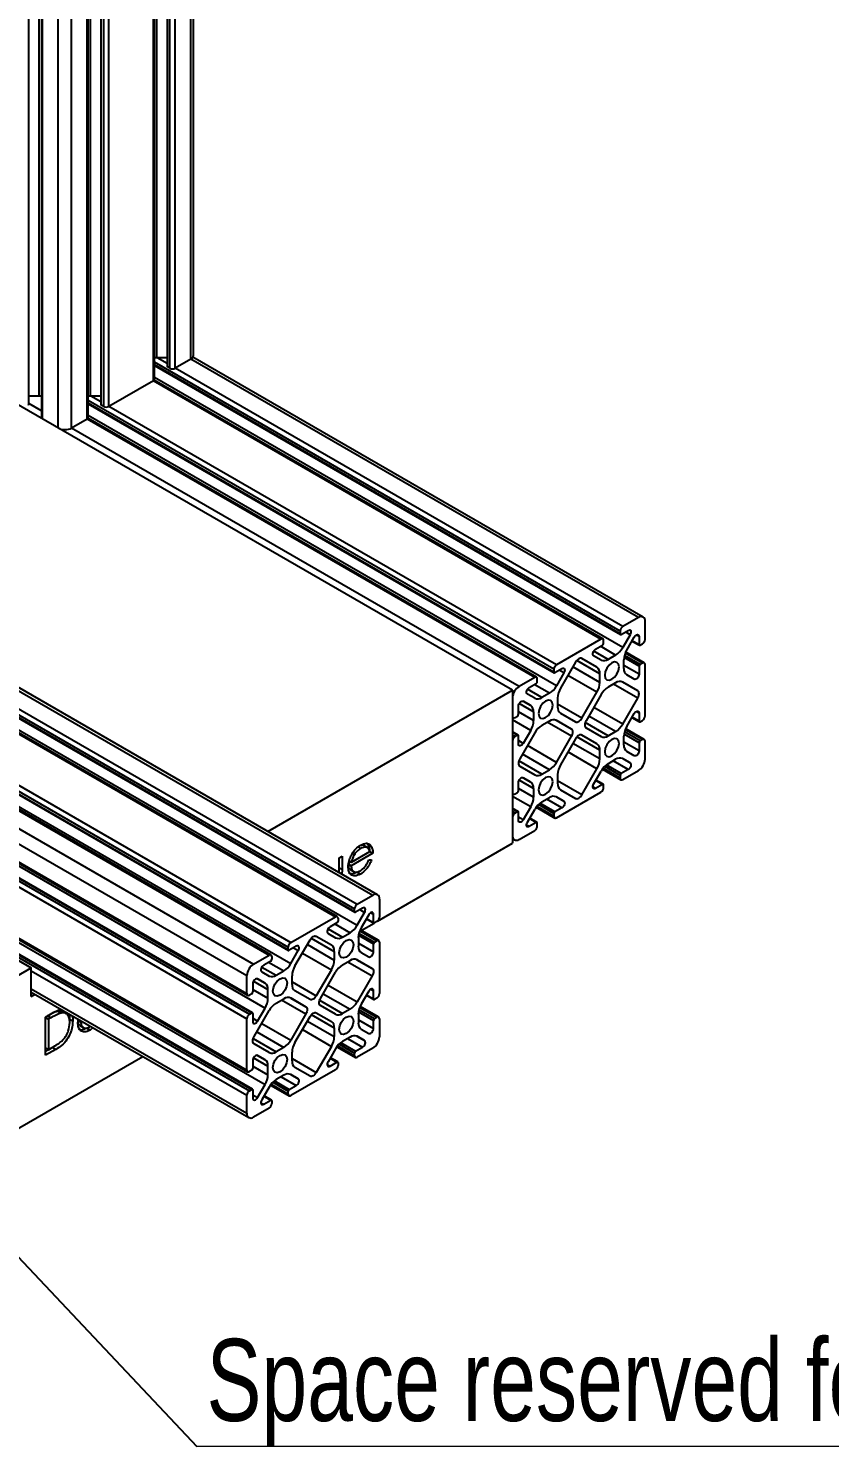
# Model space of a CAD drawing. Header units: millimetres. Extents: x 0 to 415, y 0 to 292.
# Drawn here: x 87.9 to 122.1, y 169.1 to 229.7 of the extents above; entities that cross this region are included whole.
import ezdxf

# ---------------------------------------------------------------- set-up
doc = ezdxf.new("R2010")
doc.units = ezdxf.units.MM
doc.styles.add('SLDTEXTSTYLE0', font='TXT', dxfattribs={"width": 0.75})
doc.dimstyles.new('SLDDIMSTYLE3', dxfattribs={"dimtxt": 0.18, "dimasz": 1.016, "dimexe": 0, "dimexo": 0.0625, "dimgap": 0, "dimtad": 0, "dimtih": 1, "dimtoh": 1, "dimdec": 0, "dimrnd": 1e-09, "dimzin": 0, "dimdsep": 46, "dimtxsty": 'Standard', "dimblk1": 'DOT', "dimblk2": 'DOT', "dimsah": 1, "dimcen": 0.09, "dimadec": 0, "dimazin": 0, "dimtfac": 1.016, "dimtdec": 0, "dimtofl": 0, "dimtmove": 0, "dimatfit": 3, "dimldrblk": 'DOT', "dimfxl": 1, "dimfrac": 2, "dimtolj": 1, "dimtzin": 0, "dimarcsym": 0})

# ---------------------------------------------------------------- blocks, each defined once
blk = doc.blocks.new('SW_NOTE_0_4')
at = {"color": 0, "linetype": 'Continuous', "lineweight": 0}
blk.add_line((133.162, 0), (0, 0), dxfattribs=at)
at = {"color": 0, "linetype": 'Continuous', "lineweight": 0, "insert": (0.408, 4.595), "char_height": 3.5, "attachment_point": 1, "style": 'SLDTEXTSTYLE0'}
blk.add_mtext('Space reserved for electrical components, cannot occupy', dxfattribs=at)
blk = doc.blocks.new('_Dot')
at = {"color": 0, "linetype": 'ByBlock', "lineweight": -2}
blk.add_line((-0.5, 0), (-1, 0), dxfattribs=at)
at = {"color": 0, "linetype": 'ByBlock', "const_width": 0.5}
blk.add_lwpolyline([(-0.25, 0, 1), (0.25, 0, 1)], format="xyb", close=True, dxfattribs=at)

msp = doc.modelspace()

# ---------------------------------------------------------------- linework, layer by layer
at = {"color": 7, "linetype": 'Continuous', "lineweight": 25}
for p, q in [((94.8108, 215.5403), (94.8108, 280.8636)), ((94.9284, 215.7041), (94.9284, 281.0274)), ((93.3649, 215.6018), (93.3649, 280.2208)), ((93.8052, 280.4749), (93.8052, 215.2396)), ((93.823, 215.2147), (93.823, 280.4853)), ((93.9236, 215.1567), (93.9236, 280.4799)), ((94.1463, 215.1567), (94.1463, 280.4799)), ((93.2159, 214.6196), (93.2159, 279.9429)), ((93.2621, 214.6839), (93.2621, 280.0071)), ((90.4351, 213.0519), (90.4351, 278.3752)), ((90.5379, 213.9698), (90.5379, 278.5888)), ((90.9782, 278.843), (90.9782, 213.6076)), ((90.996, 213.5828), (90.996, 278.8533)), ((91.0966, 213.5247), (91.0966, 278.848)), ((91.3193, 213.5247), (91.3193, 278.848)), ((89.1569, 212.6073), (89.1569, 277.7915)), ((89.7244, 212.604), (89.7244, 277.9272)), ((90.389, 212.9876), (90.389, 278.3109)), ((88.3434, 213.9698), (88.3434, 277.322)), ((88.4462, 277.3813), (88.4462, 213.0519)), ((88.4923, 212.9909), (88.4923, 277.4079)), ((87.9031, 213.6076), (87.9031, 277.0678)), ((108.5325, 201.422), (67.2234, 225.2693)), ((102.7756, 192.6913), (56.0782, 219.6491)), ((55.1017, 219.0527), (101.799, 192.0949)), ((55.2131, 219.2456), (101.9104, 192.2878)), ((55.8776, 219.6292), (102.5749, 192.6714)), ((54.2827, 218.7085), (100.98, 191.7507)), ((101.0588, 191.7585), (54.3614, 218.7163)), ((55.1017, 218.9366), (101.799, 191.9788)), ((55.1143, 218.9087), (101.8117, 191.9509)), ((55.2079, 218.3462), (101.9052, 191.3884)), ((53.885, 216.7483), (99.0834, 190.6558)), ((53.885, 216.4911), (98.972, 190.4629)), ((53.885, 216.375), (98.972, 190.3468)), ((53.885, 216.3544), (98.9847, 190.3189)), ((53.885, 215.8459), (99.0782, 189.7564)), ((98.2318, 190.1265), (53.885, 215.7274)), ((53.885, 215.6741), (98.1531, 190.1187)), ((93.8052, 215.6018), (93.3649, 215.6018)), ((93.8052, 215.3536), (93.3752, 215.6018)), ((94.8108, 215.5403), (94.1463, 215.1567)), ((113.9027, 204.5188), (94.8108, 215.5403)), ((114.1034, 204.5387), (94.9029, 215.6229)), ((53.885, 214.9069), (97.4885, 189.7351)), ((113.1268, 203.9423), (93.2621, 215.41)), ((113.1268, 203.8261), (93.2621, 215.2938)), ((93.2621, 215.2732), (113.1395, 203.7982)), ((93.9236, 215.1567), (93.823, 215.2147)), ((113.2382, 204.1352), (94.1463, 215.1567)), ((53.885, 214.2515), (97.2047, 189.2436)), ((93.2159, 214.6196), (91.3193, 213.5247)), ((112.3078, 203.5981), (93.2159, 214.6196)), ((112.3866, 203.6059), (93.2521, 214.652)), ((113.233, 203.2358), (93.2621, 214.7647)), ((88.3434, 213.9698), (87.9031, 213.9698)), ((88.4462, 213.3419), (87.9031, 213.6554)), ((110.2998, 202.3103), (90.4351, 213.778)), ((110.2998, 202.1942), (90.4351, 213.6618)), ((90.4351, 213.6412), (110.3125, 202.1663)), ((90.9782, 213.9698), (90.5379, 213.9698)), ((90.9782, 213.7216), (90.5482, 213.9698)), ((53.885, 213.4841), (97.2047, 188.4762)), ((53.885, 213.4309), (97.2374, 188.4041)), ((53.885, 213.312), (97.981, 187.856)), ((109.5596, 201.9739), (90.4251, 213.02)), ((110.406, 201.6038), (90.4351, 213.1328)), ((91.0966, 213.5247), (90.996, 213.5828)), ((110.4112, 202.5032), (91.3193, 213.5247)), ((97.4471, 187.6558), (53.885, 212.8037)), ((53.885, 212.7831), (97.4167, 187.6528)), ((53.885, 212.667), (97.3161, 187.5947)), ((53.885, 212.4098), (97.2047, 187.4019)), ((90.389, 212.9876), (89.7244, 212.604)), ((108.8163, 201.5825), (89.7244, 212.604)), ((109.4808, 201.9661), (90.389, 212.9876)), ((53.885, 210.2196), (97.2047, 185.2117)), ((53.885, 210.1664), (97.2374, 185.1396)), ((53.885, 210.0475), (97.981, 184.5915)), ((97.4471, 184.3913), (53.885, 209.5392)), ((53.885, 209.5186), (97.4167, 184.3883)), ((53.885, 209.4025), (97.3161, 184.3302)), ((53.885, 209.2739), (88.0095, 189.5743)), ((113.1268, 203.9423), (113.1268, 203.8261)), ((113.1699, 203.8013), (113.4681, 203.9734)), ((113.9027, 204.5188), (113.2382, 204.1352)), ((114.1865, 203.5875), (114.1865, 204.3549)), ((112.3078, 203.5981), (110.4112, 202.5032)), ((112.0779, 203.1709), (112.3761, 203.343)), ((112.4192, 203.4176), (112.4192, 203.5338)), ((113.5519, 203.7881), (113.233, 203.2358)), ((113.5519, 203.7881), (113.3495, 203.9049)), ((113.4102, 203.1334), (113.7291, 203.6858)), ((113.6303, 203.5147), (113.9441, 203.3336)), ((113.9315, 203.3615), (113.6393, 203.5302)), ((113.9315, 203.7058), (113.8129, 203.7742)), ((113.9315, 203.7058), (113.9315, 203.3615)), ((113.9746, 203.3366), (114.0751, 203.3947)), ((112.1358, 202.3977), (111.4886, 202.7713)), ((112.1358, 202.3977), (111.4924, 202.7693)), ((112.313, 202.7046), (111.9941, 202.8888)), ((112.6127, 202.7343), (111.9981, 203.0891)), ((112.9333, 202.9194), (112.2878, 203.292)), ((112.9333, 202.9194), (112.6127, 202.7343)), ((113.2861, 202.3455), (113.2861, 202.7157)), ((113.9315, 202.4448), (113.2938, 202.8129)), ((113.9746, 202.5194), (113.3126, 202.9016)), ((114.0751, 202.5775), (113.3451, 202.9989)), ((114.1539, 202.5853), (113.3632, 203.0417)), ((110.2998, 202.3103), (110.2998, 202.1942)), ((110.3429, 202.1693), (110.6411, 202.3414)), ((110.7249, 202.1561), (110.406, 201.6038)), ((110.7249, 202.1561), (110.5225, 202.2729)), ((111.2266, 202.6159), (110.5832, 201.5014)), ((112.2599, 201.7531), (111.1113, 202.4162)), ((112.2599, 202.1233), (111.2795, 202.6893)), ((112.2599, 201.7531), (112.2599, 202.1233)), ((113.9315, 202.1005), (113.2861, 202.4731)), ((113.9315, 202.4448), (113.9315, 202.1005)), ((114.0751, 202.5775), (113.9746, 202.5194)), ((114.1865, 200.323), (114.1865, 202.5132)), ((109.4808, 201.9661), (108.8163, 201.5825)), ((109.251, 201.5389), (109.5491, 201.711)), ((110.1063, 201.2874), (109.4608, 201.66)), ((109.5922, 201.7856), (109.5922, 201.9018)), ((112.1358, 201.3353), (110.8994, 202.0491)), ((112.9333, 201.7344), (112.6127, 201.5494)), ((113.8764, 201.0857), (112.8429, 201.6823)), ((113.8764, 201.3926), (113.2273, 201.7673)), ((113.8764, 201.3926), (113.233, 201.7641)), ((113.7291, 201.8869), (113.4102, 202.071)), ((98.0922, 195.3949), (108.5325, 201.422)), ((108.5325, 201.422), (108.5325, 194.8897)), ((108.5325, 201.091), (108.5325, 200.3236)), ((109.3088, 200.7657), (108.9878, 200.951)), ((108.9899, 200.9499), (109.3088, 200.7657)), ((109.486, 201.0727), (109.1671, 201.2568)), ((109.7857, 201.1023), (109.1711, 201.4571)), ((110.1063, 201.2874), (109.7857, 201.1023)), ((110.4591, 201.0837), (110.4591, 200.7135)), ((111.4924, 200.2209), (112.1358, 201.3353)), ((112.313, 201.233), (111.6696, 200.1186)), ((113.233, 199.9713), (113.8764, 201.0857)), ((108.6439, 200.2593), (108.7445, 200.3173)), ((108.7876, 200.392), (108.7876, 200.7363)), ((109.433, 200.1211), (108.7876, 200.4937)), ((109.433, 200.4913), (108.8184, 200.8461)), ((109.433, 200.4913), (109.433, 200.1211)), ((111.4924, 200.2209), (110.4591, 200.8174)), ((110.5832, 200.439), (111.2266, 200.0675)), ((112.9333, 199.6549), (111.7847, 200.3179)), ((113.233, 199.9713), (111.9966, 200.685)), ((113.4102, 199.8689), (113.7291, 200.4213)), ((113.9315, 200.4413), (113.8129, 200.5097)), ((113.9315, 200.4413), (113.9315, 200.097)), ((108.5325, 200.2703), (108.5652, 200.2515)), ((109.3088, 199.7033), (108.5325, 200.1515)), ((109.3088, 199.7033), (108.9899, 199.151)), ((110.1063, 200.1025), (109.7857, 199.9174)), ((111.0494, 199.4537), (110.016, 200.0503)), ((111.0494, 199.7606), (110.4004, 200.1353)), ((111.0494, 199.7606), (110.406, 200.1321)), ((112.6127, 199.4698), (111.6323, 200.0358)), ((111.6696, 199.8117), (112.313, 199.4401)), ((114.0751, 199.313), (113.3451, 199.7344)), ((114.1539, 199.3208), (113.3632, 199.7772)), ((113.6303, 200.2502), (113.9441, 200.0691)), ((113.9315, 200.097), (113.6393, 200.2657)), ((113.9746, 200.0721), (114.0751, 200.1302)), ((108.7749, 199.5032), (108.5325, 199.6431)), ((108.7445, 199.5002), (108.5325, 199.6225)), ((108.6439, 199.4421), (108.5325, 199.5064)), ((108.5325, 199.2492), (108.5325, 197.0591)), ((108.7445, 199.5002), (108.6439, 199.4421)), ((108.7876, 199.131), (108.7876, 199.4753)), ((108.9899, 199.151), (108.7876, 199.2678)), ((109.486, 199.601), (108.8426, 198.4866)), ((110.406, 198.3393), (111.0494, 199.4537)), ((111.2266, 199.3514), (110.5832, 198.237)), ((112.2599, 198.4886), (111.1113, 199.1517)), ((112.2599, 198.8588), (111.2795, 199.4248)), ((112.1358, 199.1332), (111.4886, 199.5068)), ((112.1358, 199.1332), (111.4924, 199.5048)), ((112.6127, 199.4698), (112.9333, 199.6549)), ((113.2861, 199.081), (113.2861, 199.4512)), ((113.9315, 198.836), (113.2861, 199.2086)), ((113.9315, 199.1803), (113.2938, 199.5484)), ((113.9746, 199.2549), (113.3126, 199.6371)), ((113.9315, 199.1803), (113.9315, 198.836)), ((114.0751, 199.313), (113.9746, 199.2549)), ((114.1865, 198.4813), (114.1865, 199.2487)), ((110.1063, 198.0229), (108.9577, 198.686)), ((110.406, 198.3393), (109.1696, 199.053)), ((112.1358, 198.0708), (110.8994, 198.7846)), ((112.2599, 198.4886), (112.2599, 198.8588)), ((112.6127, 198.2849), (112.9333, 198.4699)), ((113.5519, 198.3155), (113.229, 198.5019)), ((113.233, 198.4996), (113.5519, 198.3155)), ((113.7291, 198.6224), (113.4102, 198.8065)), ((109.7857, 197.8378), (108.8054, 198.4038)), ((108.8426, 198.1797), (109.486, 197.8082)), ((109.7857, 197.8378), (110.1063, 198.0229)), ((111.4924, 196.9564), (112.1358, 198.0708)), ((111.9941, 197.4162), (112.313, 197.9685)), ((112.3688, 198.0548), (113.1595, 197.5984)), ((113.1268, 197.6705), (112.3968, 198.0919)), ((113.1268, 197.7866), (112.4649, 198.1688)), ((113.1699, 197.8613), (112.5322, 198.2295)), ((113.4681, 198.0334), (112.8226, 198.406)), ((113.4681, 198.0334), (113.1699, 197.8613)), ((113.2382, 197.6062), (113.9027, 197.9898)), ((108.7876, 197.1275), (108.7876, 197.4718)), ((109.433, 197.2268), (108.8184, 197.5816)), ((109.3088, 197.5012), (108.9878, 197.6866)), ((108.9899, 197.6854), (109.3088, 197.5012)), ((110.4591, 197.8192), (110.4591, 197.449)), ((111.4924, 196.9564), (110.4591, 197.5529)), ((112.0779, 197.2309), (111.9594, 197.2993)), ((112.3761, 197.403), (112.0779, 197.2309)), ((112.3761, 197.403), (112.0839, 197.5717)), ((112.4066, 197.406), (112.0928, 197.5871)), ((112.4192, 197.262), (112.4192, 197.3781)), ((113.1268, 197.7866), (113.1268, 197.6705)), ((108.5325, 197.0058), (108.5652, 196.987)), ((109.3088, 196.4388), (108.5325, 196.887)), ((108.6439, 196.9948), (108.7445, 197.0528)), ((109.433, 196.8566), (108.7876, 197.2292)), ((109.433, 197.2268), (109.433, 196.8566)), ((109.7857, 196.6529), (110.1063, 196.838)), ((110.6411, 196.4014), (109.9956, 196.774)), ((110.7249, 196.6835), (110.402, 196.8699)), ((110.406, 196.8676), (110.7249, 196.6835)), ((110.4112, 195.9742), (112.3078, 197.0691)), ((110.5832, 197.1745), (111.2266, 196.803)), ((108.7749, 196.2387), (108.5325, 196.3786)), ((108.7445, 196.2357), (108.5325, 196.358)), ((108.6439, 196.1776), (108.5325, 196.2419)), ((108.7445, 196.2357), (108.6439, 196.1776)), ((108.7876, 195.8665), (108.7876, 196.2108)), ((109.3088, 196.4388), (108.9899, 195.8865)), ((109.1671, 195.7842), (109.486, 196.3365)), ((109.5418, 196.4229), (110.3325, 195.9664)), ((110.2998, 196.0385), (109.5698, 196.4599)), ((110.2998, 196.1546), (109.6379, 196.5368)), ((110.3429, 196.2293), (109.7052, 196.5975)), ((110.2998, 196.1546), (110.2998, 196.0385)), ((110.6411, 196.4014), (110.3429, 196.2293)), ((108.5325, 195.9847), (108.5325, 195.2173)), ((108.9899, 195.8865), (108.7876, 196.0033)), ((109.251, 195.5989), (109.1324, 195.6673)), ((109.5491, 195.771), (109.251, 195.5989)), ((109.5491, 195.771), (109.2569, 195.9397)), ((109.5796, 195.774), (109.2658, 195.9551)), ((109.5922, 195.63), (109.5922, 195.7461)), ((102.3238, 194.8978), (102.4652, 194.8161)), ((102.7698, 191.5629), (108.5325, 194.8897)), ((108.5325, 195.0816), (108.6157, 195.0336)), ((108.8163, 195.0535), (109.4808, 195.4371)), ((101.1453, 194.2681), (101.2722, 194.3414)), ((101.1453, 193.7146), (101.1453, 194.2681)), ((101.2722, 194.3414), (101.2722, 193.7604)), ((102.5777, 194.4669), (101.653, 193.9331)), ((101.6663, 194.0873), (102.4508, 194.5402)), ((101.709, 194.4487), (101.7893, 194.4024)), ((101.9471, 194.7306), (102.0556, 194.668)), ((102.3686, 194.6935), (102.1919, 194.7956)), ((102.4507, 194.5402), (102.5777, 194.4669)), ((101.144, 193.6332), (101.1453, 193.7146)), ((101.1453, 193.8337), (101.2722, 193.7604)), ((101.2722, 193.7604), (101.2577, 193.5676)), ((101.542, 193.9972), (101.653, 193.9331)), ((101.6518, 194.0957), (101.5475, 194.0355)), ((101.5641, 194.1464), (101.6663, 194.0873)), ((101.6045, 193.7733), (101.7812, 193.6713)), ((101.9045, 193.6553), (102.0459, 193.5737)), ((102.4105, 194.182), (102.5233, 194.1787)), ((101.9104, 192.2878), (102.5749, 192.6714)), ((102.8587, 192.5075), (102.8587, 191.7402)), ((101.799, 191.9788), (101.799, 192.0949)), ((102.1403, 192.126), (101.8421, 191.9539)), ((101.9052, 191.3884), (102.2241, 191.9407)), ((102.0217, 192.0575), (102.2241, 191.9407)), ((102.4013, 191.8384), (102.0824, 191.2861)), ((102.4851, 191.9268), (102.6037, 191.8584)), ((102.6037, 191.5141), (102.6037, 191.8584)), ((99.0834, 190.6558), (100.98, 191.7507)), ((100.6703, 191.2417), (101.2849, 190.8869)), ((101.0483, 191.4956), (100.7501, 191.3235)), ((100.96, 191.4446), (101.6055, 191.072)), ((101.0914, 191.6864), (101.0914, 191.5703)), ((102.0834, 191.1667), (102.6329, 191.4839)), ((102.3026, 191.6673), (102.6163, 191.4862)), ((102.3115, 191.6828), (102.6037, 191.5141)), ((102.7473, 191.5473), (102.6468, 191.4892)), ((99.2554, 189.6541), (99.8988, 190.7685)), ((99.9517, 190.8419), (100.9321, 190.2759)), ((100.1608, 190.924), (100.808, 190.5503)), ((100.1646, 190.9219), (100.808, 190.5503)), ((100.6663, 191.0414), (100.9852, 190.8573)), ((101.2849, 190.8869), (101.6055, 191.072)), ((101.9583, 190.8683), (101.9583, 190.4981)), ((101.9583, 190.6257), (102.6037, 190.2531)), ((101.966, 190.9655), (102.6037, 190.5974)), ((101.9848, 191.0542), (102.6468, 190.6721)), ((102.0173, 191.1516), (102.7473, 190.7301)), ((102.8261, 190.7379), (102.0354, 191.1944)), ((102.6468, 190.6721), (102.7473, 190.7301)), ((102.8587, 190.6658), (102.8587, 188.4757)), ((97.4885, 189.7351), (98.1531, 190.1187)), ((98.2644, 190.0544), (98.2644, 189.9383)), ((98.972, 190.3468), (98.972, 190.4629)), ((99.3133, 190.494), (99.0152, 190.3219)), ((99.0782, 189.7564), (99.3971, 190.3087)), ((99.1947, 190.4256), (99.3971, 190.3087)), ((99.5716, 190.2017), (100.808, 189.4879)), ((99.7836, 190.5688), (100.9321, 189.9057)), ((100.9321, 190.2759), (100.9321, 189.9057)), ((102.0824, 190.2237), (102.4013, 190.0395)), ((102.6037, 190.2531), (102.6037, 190.5974)), ((73.1432, 180.9922), (88.0095, 189.5743)), ((88.0095, 188.3478), (88.0095, 189.5743)), ((88.0095, 189.4457), (97.2047, 184.1374)), ((97.8393, 189.4094), (98.1582, 189.2253)), ((97.8433, 189.6097), (98.4579, 189.255)), ((98.2213, 189.8636), (97.9232, 189.6915)), ((98.133, 189.8127), (98.7785, 189.44)), ((98.4579, 189.255), (98.7785, 189.44)), ((100.808, 189.4879), (100.1646, 188.3735)), ((101.2849, 189.702), (101.6055, 189.8871)), ((101.5152, 189.8349), (102.5486, 189.2383)), ((101.8995, 189.9199), (102.5486, 189.5452)), ((101.9052, 189.9167), (102.5486, 189.5452)), ((97.2047, 188.4762), (97.2047, 189.2436)), ((97.4598, 188.8889), (97.4598, 188.5446)), ((97.4906, 188.9987), (98.1052, 188.6439)), ((97.66, 189.1037), (97.981, 188.9184)), ((97.981, 188.9184), (97.6621, 189.1025)), ((99.1313, 188.8661), (99.1313, 189.2363)), ((99.1313, 188.9701), (100.1646, 188.3735)), ((100.3418, 188.2712), (100.9852, 189.3856)), ((100.6688, 188.8376), (101.9052, 188.1239)), ((102.5486, 189.2383), (101.9052, 188.1239)), ((88.0095, 188.6783), (97.2047, 183.37)), ((88.0095, 188.5425), (97.2879, 183.1862)), ((88.0095, 188.3478), (88.1781, 188.4452)), ((97.4167, 188.47), (97.3161, 188.4119)), ((97.4598, 188.6463), (98.1052, 188.2737)), ((98.1052, 188.2737), (98.1052, 188.6439)), ((98.4579, 188.07), (98.7785, 188.2551)), ((98.6882, 188.2029), (99.7216, 187.6063)), ((99.0726, 188.2879), (99.7216, 187.9132)), ((99.0782, 188.2847), (99.7216, 187.9132)), ((99.8988, 188.2201), (99.2554, 188.5917)), ((100.3045, 188.1884), (101.2849, 187.6224)), ((100.4569, 188.4706), (101.6055, 187.8075)), ((102.4013, 188.5739), (102.0824, 188.0216)), ((102.3026, 188.4028), (102.6163, 188.2217)), ((102.3115, 188.4183), (102.6037, 188.2496)), ((102.4851, 188.6623), (102.6037, 188.5939)), ((102.6037, 188.2496), (102.6037, 188.5939)), ((102.7473, 188.2828), (102.6468, 188.2247)), ((88.6168, 187.4753), (88.9024, 187.6401)), ((89.1364, 187.7252), (89.2778, 187.6435)), ((89.5126, 187.612), (89.3358, 187.7141)), ((97.3161, 187.5947), (97.4167, 187.6528)), ((97.4598, 187.6279), (97.4598, 187.2836)), ((97.5148, 186.6392), (98.1582, 187.7536)), ((97.6621, 187.3036), (97.981, 187.856)), ((99.7216, 187.6063), (99.0782, 186.4919)), ((100.1608, 187.6595), (100.808, 187.2859)), ((100.1646, 187.6574), (100.808, 187.2859)), ((100.9852, 187.5928), (100.3418, 187.9643)), ((101.6055, 187.8075), (101.2849, 187.6224)), ((101.9583, 187.6038), (101.9583, 187.2336)), ((101.966, 187.701), (102.6037, 187.3329)), ((101.9848, 187.7897), (102.6468, 187.4076)), ((102.0173, 187.8871), (102.7473, 187.4656)), ((102.8261, 187.4734), (102.0354, 187.9299)), ((88.7018, 187.5201), (88.6168, 187.4711)), ((88.6168, 185.8422), (88.6168, 187.4753)), ((88.6168, 187.4543), (88.7438, 187.3811)), ((88.7018, 187.5201), (88.8432, 187.4385)), ((88.8432, 187.4385), (88.7438, 187.3811)), ((88.7438, 187.3811), (88.7438, 186.083)), ((89.6358, 187.3896), (89.7772, 187.308)), ((89.9948, 187.2311), (90.0163, 187.3786)), ((90.0107, 187.3403), (90.1217, 187.2762)), ((90.0209, 187.3813), (90.0163, 187.3786)), ((90.0732, 187.1164), (90.25, 187.0144)), ((90.1624, 187.2997), (90.1217, 187.2762)), ((90.3732, 186.9985), (90.5146, 186.9168)), ((90.4988, 187.0542), (90.5378, 187.083)), ((90.6422, 187.0227), (90.5146, 186.9168)), ((97.2047, 185.2117), (97.2047, 187.4019)), ((97.4598, 187.4205), (97.6621, 187.3036)), ((97.8418, 187.2057), (99.0782, 186.4919)), ((99.2554, 186.3896), (99.8988, 187.504)), ((99.7836, 187.3043), (100.9321, 186.6412)), ((99.9517, 187.5774), (100.9321, 187.0114)), ((100.9321, 187.0114), (100.9321, 186.6412)), ((101.9583, 187.3612), (102.6037, 186.9886)), ((102.6037, 186.9886), (102.6037, 187.3329)), ((102.6468, 187.4076), (102.7473, 187.4656)), ((102.8587, 187.4013), (102.8587, 186.6339)), ((97.4776, 186.5564), (98.4579, 185.9905)), ((97.6299, 186.8386), (98.7785, 186.1755)), ((99.5716, 186.9372), (100.808, 186.2234)), ((101.2044, 186.3821), (101.8421, 186.0139)), ((101.6055, 186.6226), (101.2849, 186.4375)), ((101.4948, 186.5587), (102.1403, 186.186)), ((101.9012, 186.6545), (102.2241, 186.4681)), ((102.2241, 186.4681), (101.9052, 186.6522)), ((102.0824, 186.9592), (102.4013, 186.775)), ((73.1432, 174.4599), (92.7736, 185.7922)), ((88.9137, 186.1768), (88.6168, 186.0055)), ((88.6168, 186.1562), (88.7438, 186.083)), ((89.0551, 186.0952), (88.6168, 185.8422)), ((88.7438, 186.083), (88.9061, 186.1767)), ((88.9776, 186.2207), (88.9137, 186.1768)), ((88.9137, 186.1768), (89.0551, 186.0952)), ((98.1582, 185.9608), (97.5148, 186.3323)), ((97.66, 185.8392), (97.981, 185.6539)), ((97.981, 185.6539), (97.6621, 185.838)), ((98.7785, 186.1755), (98.4579, 185.9905)), ((99.1313, 185.6016), (99.1313, 185.9718)), ((100.808, 186.2234), (100.1646, 185.109)), ((100.9852, 186.1211), (100.6663, 185.5688)), ((101.041, 186.2075), (101.8317, 185.751)), ((101.069, 186.2446), (101.799, 185.8231)), ((101.1371, 186.3214), (101.799, 185.9392)), ((101.799, 185.8231), (101.799, 185.9392)), ((101.8421, 186.0139), (102.1403, 186.186)), ((102.5749, 186.1424), (101.9104, 185.7588)), ((97.4167, 185.2055), (97.3161, 185.1474)), ((97.4598, 185.6244), (97.4598, 185.2801)), ((97.4598, 185.3818), (98.1052, 185.0092)), ((97.4906, 185.7342), (98.1052, 185.3794)), ((98.1052, 185.0092), (98.1052, 185.3794)), ((100.98, 185.2217), (99.0834, 184.1268)), ((99.1313, 185.7056), (100.1646, 185.109)), ((99.8988, 184.9556), (99.2554, 185.3272)), ((100.6316, 185.4519), (100.7501, 185.3835)), ((100.7501, 185.3835), (101.0483, 185.5556)), ((100.7561, 185.7243), (101.0483, 185.5556)), ((101.0788, 185.5586), (100.765, 185.7398)), ((101.0914, 185.5307), (101.0914, 185.4146)), ((97.6621, 184.0391), (97.981, 184.5915)), ((98.214, 184.5755), (99.0047, 184.119)), ((98.242, 184.6126), (98.972, 184.1911)), ((98.3101, 184.6894), (98.972, 184.3073)), ((98.3774, 184.7501), (99.0152, 184.3819)), ((98.7785, 184.9906), (98.4579, 184.8055)), ((98.6678, 184.9267), (99.3133, 184.554)), ((99.0152, 184.3819), (99.3133, 184.554)), ((99.0742, 185.0225), (99.3971, 184.8361)), ((99.3971, 184.8361), (99.0782, 185.0202)), ((97.2047, 183.37), (97.2047, 184.1374)), ((97.3161, 184.3302), (97.4167, 184.3883)), ((97.4598, 184.3634), (97.4598, 184.0191)), ((97.4598, 184.156), (97.6621, 184.0391)), ((98.1582, 184.4891), (97.8393, 183.9368)), ((97.9291, 184.0923), (98.2213, 183.9236)), ((98.2518, 183.9267), (97.938, 184.1078)), ((98.972, 184.1911), (98.972, 184.3073)), ((98.1531, 183.5897), (97.4885, 183.2061)), ((97.8046, 183.82), (97.9232, 183.7515)), ((97.9232, 183.7515), (98.2213, 183.9236)), ((98.2644, 183.8987), (98.2644, 183.7826))]:
    msp.add_line(p, q, dxfattribs=at)
at = {"color": 7, "linetype": 'Continuous', "lineweight": 25, "flags": 128}
for points in [[(93.3649, 215.6018), (93.3061, 215.6002), (93.2621, 215.5967)], [(88.4462, 213.9647), (88.4022, 213.9682), (88.3434, 213.9698)], [(90.5379, 213.9698), (90.4791, 213.9682), (90.4351, 213.9647)], [(113.4681, 203.9734), (113.5025, 203.9873), (113.5339, 203.9883), (113.5597, 203.9762), (113.5776, 203.9521), (113.586, 203.918), (113.5843, 203.8769), (113.5726, 203.8323), (113.5519, 203.7881)], [(113.7291, 203.6858), (113.757, 203.7258), (113.7898, 203.7583), (113.8245, 203.7803), (113.8583, 203.79), (113.8881, 203.7866), (113.9115, 203.7703), (113.9264, 203.7426), (113.9315, 203.7058)], [(111.4924, 202.7693), (111.4639, 202.7798), (111.4314, 202.7811), (111.3962, 202.7731), (111.3595, 202.7561), (111.3229, 202.7308), (111.2876, 202.6981), (111.2551, 202.6593), (111.2266, 202.6159)], [(111.9941, 202.8888), (111.9734, 202.9091), (111.9617, 202.9402), (111.96, 202.9793), (111.9684, 203.0231), (111.9863, 203.0679), (112.0121, 203.1098), (112.0435, 203.1451), (112.0779, 203.1709)], [(110.6411, 202.3414), (110.6755, 202.3554), (110.707, 202.3563), (110.7327, 202.3442), (110.7506, 202.3201), (110.7591, 202.286), (110.7574, 202.2449), (110.7456, 202.2003), (110.7249, 202.1561)], [(113.0765, 202.4096), (113.0534, 202.5304), (112.9876, 202.6061), (112.8892, 202.6253), (112.773, 202.5849), (112.6568, 202.4911), (112.5584, 202.3583), (112.4926, 202.2066), (112.4695, 202.0591), (112.4926, 201.9384), (112.5584, 201.8626), (112.6568, 201.8435), (112.773, 201.8839), (112.8892, 201.9776), (112.9876, 202.1104), (113.0534, 202.2621), (113.0765, 202.4096)], [(113.9315, 202.1005), (113.9264, 202.0578), (113.9115, 202.0129), (113.8881, 201.9697), (113.8583, 201.9318), (113.8245, 201.9025), (113.7898, 201.8845), (113.757, 201.8791), (113.7291, 201.8869)], [(109.1671, 201.2568), (109.1464, 201.2771), (109.1347, 201.3082), (109.133, 201.3473), (109.1414, 201.3912), (109.1593, 201.4359), (109.1851, 201.4778), (109.2165, 201.5131), (109.251, 201.5389)], [(108.7876, 200.7363), (108.7927, 200.779), (108.8075, 200.8239), (108.8309, 200.8671), (108.8607, 200.905), (108.8945, 200.9342), (108.9292, 200.9523), (108.962, 200.9577), (108.9899, 200.9499)], [(109.6425, 200.4272), (109.6656, 200.3064), (109.7314, 200.2306), (109.8299, 200.2115), (109.946, 200.2519), (110.0622, 200.3456), (110.1607, 200.4784), (110.2264, 200.6301), (110.2496, 200.7776), (110.2264, 200.8984), (110.1607, 200.9741), (110.0622, 200.9933), (109.946, 200.9529), (109.8299, 200.8592), (109.7314, 200.7263), (109.6656, 200.5746), (109.6425, 200.4272)], [(113.8764, 201.0857), (113.8998, 201.132), (113.9172, 201.1796), (113.9278, 201.2265), (113.9315, 201.2709), (113.9278, 201.3111), (113.9172, 201.3457), (113.8998, 201.3732), (113.8764, 201.3926)], [(113.7291, 200.4213), (113.757, 200.4613), (113.7898, 200.4938), (113.8245, 200.5158), (113.8583, 200.5255), (113.8881, 200.5221), (113.9115, 200.5058), (113.9264, 200.4781), (113.9315, 200.4413)], [(111.0494, 199.4537), (111.0728, 199.5001), (111.0902, 199.5476), (111.1009, 199.5945), (111.1045, 199.6389), (111.1009, 199.6792), (111.0902, 199.7137), (111.0728, 199.7412), (111.0494, 199.7606)], [(111.2266, 200.0675), (111.2551, 200.0569), (111.2876, 200.0556), (111.3229, 200.0637), (111.3595, 200.0806), (111.3962, 200.106), (111.4314, 200.1387), (111.4639, 200.1775), (111.4924, 200.2209)], [(111.6696, 200.1186), (111.6462, 200.0722), (111.6289, 200.0247), (111.6182, 199.9778), (111.6146, 199.9334), (111.6182, 199.8931), (111.6289, 199.8586), (111.6462, 199.8311), (111.6696, 199.8117)], [(108.9899, 199.151), (108.962, 199.111), (108.9292, 199.0785), (108.8945, 199.0565), (108.8607, 199.0468), (108.8309, 199.0502), (108.8075, 199.0665), (108.7927, 199.0942), (108.7876, 199.131)], [(111.4924, 199.5048), (111.4639, 199.5153), (111.4314, 199.5166), (111.3962, 199.5086), (111.3595, 199.4916), (111.3229, 199.4663), (111.2876, 199.4336), (111.2551, 199.3948), (111.2266, 199.3514)], [(112.4695, 198.7947), (112.4926, 198.6739), (112.5584, 198.5981), (112.6568, 198.579), (112.773, 198.6194), (112.8892, 198.7131), (112.9876, 198.8459), (113.0534, 198.9976), (113.0765, 199.1451), (113.0534, 199.2659), (112.9876, 199.3416), (112.8892, 199.3608), (112.773, 199.3204), (112.6568, 199.2266), (112.5584, 199.0938), (112.4926, 198.9421), (112.4695, 198.7947)], [(108.8426, 198.4866), (108.8192, 198.4402), (108.8019, 198.3927), (108.7912, 198.3458), (108.7876, 198.3014), (108.7912, 198.2611), (108.8019, 198.2266), (108.8192, 198.1991), (108.8426, 198.1797)], [(113.9315, 198.836), (113.9264, 198.7933), (113.9115, 198.7484), (113.8881, 198.7052), (113.8583, 198.6673), (113.8245, 198.638), (113.7898, 198.62), (113.757, 198.6146), (113.7291, 198.6224)], [(113.5519, 198.3155), (113.5726, 198.2952), (113.5843, 198.2641), (113.586, 198.225), (113.5776, 198.1811), (113.5597, 198.1363), (113.5339, 198.0945), (113.5025, 198.0592), (113.4681, 198.0334)], [(108.7876, 197.4718), (108.7927, 197.5145), (108.8075, 197.5594), (108.8309, 197.6026), (108.8607, 197.6405), (108.8945, 197.6697), (108.9292, 197.6878), (108.962, 197.6932), (108.9899, 197.6854)], [(110.2496, 197.5131), (110.2264, 197.6339), (110.1607, 197.7096), (110.0622, 197.7288), (109.946, 197.6884), (109.8299, 197.5947), (109.7314, 197.4618), (109.6656, 197.3101), (109.6425, 197.1627), (109.6656, 197.0419), (109.7314, 196.9661), (109.8299, 196.947), (109.946, 196.9874), (110.0622, 197.0811), (110.1607, 197.214), (110.2264, 197.3656), (110.2496, 197.5131)], [(112.0779, 197.2309), (112.0435, 197.2169), (112.0121, 197.2159), (111.9863, 197.228), (111.9684, 197.2522), (111.96, 197.2862), (111.9617, 197.3274), (111.9734, 197.3719), (111.9941, 197.4162)], [(110.7249, 196.6835), (110.7456, 196.6632), (110.7574, 196.6321), (110.7591, 196.593), (110.7506, 196.5491), (110.7327, 196.5044), (110.707, 196.4625), (110.6755, 196.4272), (110.6411, 196.4014)], [(111.2266, 196.803), (111.2551, 196.7924), (111.2876, 196.7912), (111.3229, 196.7992), (111.3595, 196.8161), (111.3962, 196.8415), (111.4314, 196.8742), (111.4639, 196.913), (111.4924, 196.9564)], [(108.9899, 195.8865), (108.962, 195.8465), (108.9292, 195.814), (108.8945, 195.792), (108.8607, 195.7823), (108.8309, 195.7857), (108.8075, 195.802), (108.7927, 195.8297), (108.7876, 195.8665)], [(109.251, 195.5989), (109.2165, 195.5849), (109.1851, 195.5839), (109.1593, 195.596), (109.1414, 195.6202), (109.133, 195.6543), (109.1347, 195.6954), (109.1464, 195.74), (109.1671, 195.7842)], [(102.2241, 191.9407), (102.2448, 191.9849), (102.2565, 192.0295), (102.2583, 192.0706), (102.2498, 192.1047), (102.2319, 192.1288), (102.2061, 192.1409), (102.1747, 192.14), (102.1403, 192.126)], [(102.6037, 191.8584), (102.5986, 191.8952), (102.5837, 191.9229), (102.5603, 191.9392), (102.5305, 191.9426), (102.4967, 191.9329), (102.462, 191.9109), (102.4292, 191.8784), (102.4013, 191.8384)], [(100.7501, 191.3235), (100.7157, 191.2977), (100.6843, 191.2624), (100.6585, 191.2205), (100.6406, 191.1758), (100.6322, 191.1319), (100.6339, 191.0928), (100.6456, 191.0617), (100.6663, 191.0414)], [(99.8988, 190.7685), (99.9273, 190.8119), (99.9598, 190.8507), (99.9951, 190.8834), (100.0317, 190.9087), (100.0684, 190.9257), (100.1036, 190.9337), (100.1361, 190.9324), (100.1646, 190.9219)], [(101.7487, 190.5622), (101.7256, 190.4148), (101.6598, 190.2631), (101.5614, 190.1302), (101.4452, 190.0365), (101.3291, 189.9961), (101.2306, 190.0153), (101.1648, 190.091), (101.1417, 190.2118), (101.1648, 190.3592), (101.2306, 190.5109), (101.3291, 190.6438), (101.4452, 190.7375), (101.5614, 190.7779), (101.6598, 190.7588), (101.7256, 190.683), (101.7487, 190.5622)], [(99.3971, 190.3087), (99.4178, 190.353), (99.4296, 190.3975), (99.4313, 190.4386), (99.4228, 190.4727), (99.4049, 190.4969), (99.3792, 190.509), (99.3477, 190.508), (99.3133, 190.494)], [(102.4013, 190.0395), (102.4292, 190.0317), (102.462, 190.0371), (102.4967, 190.0552), (102.5305, 190.0844), (102.5603, 190.1223), (102.5837, 190.1655), (102.5986, 190.2104), (102.6037, 190.2531)], [(97.9232, 189.6915), (97.8887, 189.6657), (97.8573, 189.6304), (97.8315, 189.5886), (97.8136, 189.5438), (97.8052, 189.4999), (97.8069, 189.4608), (97.8186, 189.4297), (97.8393, 189.4094)], [(102.5486, 189.5452), (102.572, 189.5258), (102.5894, 189.4983), (102.6001, 189.4638), (102.6037, 189.4235), (102.6001, 189.3791), (102.5894, 189.3322), (102.572, 189.2847), (102.5486, 189.2383)], [(97.6621, 189.1025), (97.6342, 189.1103), (97.6014, 189.1049), (97.5667, 189.0868), (97.533, 189.0576), (97.5031, 189.0197), (97.4798, 188.9765), (97.4649, 188.9316), (97.4598, 188.8889)], [(98.3147, 188.5798), (98.3378, 188.7273), (98.4036, 188.879), (98.5021, 189.0118), (98.6182, 189.1055), (98.7344, 189.1459), (98.8329, 189.1268), (98.8987, 189.051), (98.9218, 188.9302), (98.8987, 188.7828), (98.8329, 188.6311), (98.7344, 188.4982), (98.6182, 188.4045), (98.5021, 188.3641), (98.4036, 188.3833), (98.3378, 188.459), (98.3147, 188.5798)], [(100.1646, 188.3735), (100.1361, 188.3301), (100.1036, 188.2913), (100.0684, 188.2586), (100.0317, 188.2333), (99.9951, 188.2163), (99.9598, 188.2083), (99.9273, 188.2096), (99.8988, 188.2201)], [(100.3418, 187.9643), (100.3184, 187.9837), (100.3011, 188.0112), (100.2904, 188.0457), (100.2868, 188.086), (100.2904, 188.1304), (100.3011, 188.1773), (100.3184, 188.2248), (100.3418, 188.2712)], [(102.6037, 188.5939), (102.5986, 188.6307), (102.5837, 188.6584), (102.5603, 188.6747), (102.5305, 188.6781), (102.4967, 188.6684), (102.462, 188.6464), (102.4292, 188.6139), (102.4013, 188.5739)], [(99.7216, 187.9132), (99.745, 187.8938), (99.7624, 187.8663), (99.7731, 187.8318), (99.7767, 187.7915), (99.7731, 187.7471), (99.7624, 187.7002), (99.745, 187.6527), (99.7216, 187.6063)], [(99.8988, 187.504), (99.9273, 187.5474), (99.9598, 187.5862), (99.9951, 187.6189), (100.0317, 187.6442), (100.0684, 187.6612), (100.1036, 187.6692), (100.1361, 187.6679), (100.1646, 187.6574)], [(97.4598, 187.2836), (97.4649, 187.2468), (97.4798, 187.2191), (97.5031, 187.2028), (97.533, 187.1994), (97.5667, 187.2091), (97.6014, 187.2311), (97.6342, 187.2636), (97.6621, 187.3036)], [(101.1417, 186.9473), (101.1648, 187.0947), (101.2306, 187.2464), (101.3291, 187.3793), (101.4452, 187.473), (101.5614, 187.5134), (101.6598, 187.4943), (101.7256, 187.4185), (101.7487, 187.2977), (101.7256, 187.1503), (101.6598, 186.9986), (101.5614, 186.8657), (101.4452, 186.772), (101.3291, 186.7316), (101.2306, 186.7508), (101.1648, 186.8265), (101.1417, 186.9473)], [(102.4013, 186.775), (102.4292, 186.7672), (102.462, 186.7726), (102.4967, 186.7907), (102.5305, 186.8199), (102.5603, 186.8578), (102.5837, 186.901), (102.5986, 186.9459), (102.6037, 186.9886)], [(97.5148, 186.3323), (97.4914, 186.3517), (97.4741, 186.3792), (97.4634, 186.4138), (97.4598, 186.454), (97.4634, 186.4984), (97.4741, 186.5453), (97.4914, 186.5928), (97.5148, 186.6392)], [(102.1403, 186.186), (102.1747, 186.2118), (102.2061, 186.2471), (102.2319, 186.289), (102.2498, 186.3337), (102.2583, 186.3776), (102.2565, 186.4167), (102.2448, 186.4478), (102.2241, 186.4681)], [(97.6621, 185.838), (97.6342, 185.8458), (97.6014, 185.8404), (97.5667, 185.8224), (97.533, 185.7931), (97.5031, 185.7552), (97.4798, 185.712), (97.4649, 185.6671), (97.4598, 185.6244)], [(98.9218, 185.6657), (98.8987, 185.5183), (98.8329, 185.3666), (98.7344, 185.2337), (98.6182, 185.14), (98.5021, 185.0996), (98.4036, 185.1188), (98.3378, 185.1945), (98.3147, 185.3153), (98.3378, 185.4628), (98.4036, 185.6145), (98.5021, 185.7473), (98.6182, 185.841), (98.7344, 185.8814), (98.8329, 185.8623), (98.8987, 185.7865), (98.9218, 185.6657)], [(100.6663, 185.5688), (100.6456, 185.5246), (100.6339, 185.48), (100.6322, 185.4389), (100.6406, 185.4048), (100.6585, 185.3807), (100.6843, 185.3686), (100.7157, 185.3695), (100.7501, 185.3835)], [(99.3133, 184.554), (99.3477, 184.5798), (99.3792, 184.6151), (99.4049, 184.657), (99.4228, 184.7018), (99.4313, 184.7456), (99.4296, 184.7847), (99.4178, 184.8158), (99.3971, 184.8361)], [(100.1646, 185.109), (100.1361, 185.0656), (100.1036, 185.0268), (100.0684, 184.9941), (100.0317, 184.9688), (99.9951, 184.9518), (99.9598, 184.9438), (99.9273, 184.9451), (99.8988, 184.9556)], [(97.4598, 184.0191), (97.4649, 183.9823), (97.4798, 183.9546), (97.5031, 183.9383), (97.533, 183.9349), (97.5667, 183.9446), (97.6014, 183.9666), (97.6342, 183.9991), (97.6621, 184.0391)], [(97.8393, 183.9368), (97.8186, 183.8926), (97.8069, 183.848), (97.8052, 183.8069), (97.8136, 183.7728), (97.8315, 183.7487), (97.8573, 183.7366), (97.8887, 183.7376), (97.9232, 183.7515)]]:
    msp.add_lwpolyline(points, dxfattribs=at)
at = {"color": 7, "linetype": 'Continuous', "lineweight": 25}
for centre, radius, start, end in [((94.7275, 215.7242), 0.2018, 294.374658, 354.305201), ((93.8357, 215.2427), 0.0307, 185.694799, 245.625342), ((94.0349, 215.3716), 0.2421, 242.609672, 297.390328), ((93.1833, 214.6917), 0.0792, 294.374658, 354.305201), ((87.8726, 213.6107), 0.0307, 294.374658, 354.305201), ((91.0087, 213.6107), 0.0307, 185.694799, 245.625342), ((88.513, 213.055), 0.0668, 182.68786, 230.032501), ((90.3563, 213.0598), 0.0792, 294.374658, 354.305201), ((91.208, 213.7396), 0.2421, 242.609672, 297.390328), ((89.4388, 213.1614), 0.6263, 247.59615, 297.130031), ((114.0135, 204.383), 0.1753, 350.785963, 129.203285), ((113.3686, 203.9313), 0.242, 122.605478, 177.394522), ((112.3513, 203.5448), 0.0688, 350.785963, 129.203285), ((112.3256, 203.4219), 0.0937, 302.605478, 357.394522), ((113.1531, 203.8219), 0.0266, 170.785963, 309.203285), ((113.9577, 203.3572), 0.0266, 170.785963, 309.203285), ((113.9447, 203.5985), 0.242, 302.605478, 357.394522), ((112.4371, 202.9794), 0.3015, 245.686048, 305.618173), ((112.4756, 203.6531), 0.8648, 301.954672, 331.144391), ((114.1504, 202.6861), 0.8649, 148.856272, 178.043501), ((110.3261, 202.1899), 0.0266, 170.785963, 309.203285), ((110.5416, 202.2993), 0.242, 122.605478, 177.394522), ((111.9598, 202.1528), 0.3016, 354.379621, 54.301961), ((113.5862, 202.3159), 0.3016, 174.379621, 234.301961), ((114.025, 202.4405), 0.0937, 122.605478, 177.394522), ((114.1186, 202.5242), 0.0688, 350.785963, 129.203285), ((109.1486, 201.0629), 0.6168, 122.605478, 177.394522), ((109.5243, 201.9128), 0.0688, 350.785963, 129.203285), ((109.4986, 201.7899), 0.0937, 302.605478, 357.394522), ((109.6486, 202.0211), 0.8648, 301.954672, 331.144391), ((111.3235, 201.0541), 0.8649, 148.856272, 178.043501), ((111.3956, 201.7826), 0.8649, 328.856272, 358.043501), ((113.0704, 200.8156), 0.8648, 121.954672, 151.144391), ((113.1089, 201.4894), 0.3015, 65.686048, 125.618173), ((109.6101, 201.3474), 0.3015, 245.686048, 305.618173), ((108.6004, 200.3126), 0.0688, 170.785963, 309.203285), ((108.694, 200.3962), 0.0937, 302.605478, 357.394522), ((109.1328, 200.5208), 0.3016, 354.379621, 54.301961), ((110.7592, 200.6839), 0.3016, 174.379621, 234.301961), ((113.9447, 200.334), 0.242, 302.605478, 357.394522), ((108.5686, 200.1506), 0.8649, 328.856272, 358.043501), ((110.2434, 199.1837), 0.8648, 121.954672, 151.144391), ((110.2819, 199.8574), 0.3015, 65.686048, 125.618173), ((112.4756, 200.3886), 0.8648, 301.954672, 331.144391), ((114.1504, 199.4216), 0.8649, 148.856272, 178.043501), ((113.9577, 200.0927), 0.0266, 170.785963, 309.203285), ((108.7743, 199.2382), 0.242, 122.605478, 177.394522), ((108.7613, 199.4795), 0.0266, 350.785963, 129.203285), ((111.9598, 198.8883), 0.3016, 354.379621, 54.301961), ((112.4371, 199.7149), 0.3015, 245.686048, 305.618173), ((113.5862, 199.0514), 0.3016, 174.379621, 234.301961), ((114.025, 199.176), 0.0937, 122.605478, 177.394522), ((114.1186, 199.2597), 0.0688, 350.785963, 129.203285), ((111.3956, 198.5181), 0.8649, 328.856272, 358.043501), ((113.1089, 198.2249), 0.3015, 65.686048, 125.618173), ((113.5704, 198.5094), 0.6168, 302.605478, 357.394522), ((109.6486, 198.7566), 0.8648, 301.954672, 331.144391), ((111.3235, 197.7896), 0.8649, 148.856272, 178.043501), ((113.0704, 197.5512), 0.8648, 121.954672, 151.144391), ((109.1328, 197.2563), 0.3016, 354.379621, 54.301961), ((109.6101, 198.0829), 0.3015, 245.686048, 305.618173), ((110.7592, 197.4194), 0.3016, 174.379621, 234.301961), ((112.1774, 197.273), 0.242, 302.605478, 357.394522), ((112.3929, 197.3824), 0.0266, 350.785963, 129.203285), ((113.1947, 197.6595), 0.0688, 170.785963, 309.203285), ((113.2204, 197.7824), 0.0937, 122.605478, 177.394522), ((108.6004, 197.0481), 0.0688, 170.785963, 309.203285), ((108.694, 197.1317), 0.0937, 302.605478, 357.394522), ((108.5686, 196.8861), 0.8649, 328.856272, 358.043501), ((110.2819, 196.5929), 0.3015, 65.686048, 125.618173), ((108.7743, 195.9737), 0.242, 122.605478, 177.394522), ((108.7613, 196.215), 0.0266, 350.785963, 129.203285), ((110.2434, 195.9192), 0.8648, 121.954672, 151.144391), ((110.3934, 196.1504), 0.0937, 122.605478, 177.394522), ((109.3504, 195.641), 0.242, 302.605478, 357.394522), ((109.5659, 195.7504), 0.0266, 350.785963, 129.203285), ((110.3677, 196.0275), 0.0688, 170.785963, 309.203285), ((108.7055, 195.1893), 0.1753, 170.785963, 309.203285), ((102.6857, 192.5356), 0.1753, 350.785963, 129.203285), ((101.8253, 191.9745), 0.0266, 170.785963, 309.203285), ((102.0408, 192.0839), 0.242, 122.605478, 177.394522), ((101.0235, 191.6974), 0.0688, 350.785963, 129.203285), ((100.9978, 191.5745), 0.0937, 302.605478, 357.394522), ((101.1478, 191.8057), 0.8648, 301.954672, 331.144391), ((102.8226, 190.8388), 0.8649, 148.856272, 178.043501), ((102.6299, 191.5099), 0.0266, 170.785963, 309.203285), ((102.6169, 191.7512), 0.242, 302.605478, 357.394522), ((99.2138, 190.4519), 0.242, 122.605478, 177.394522), ((101.1093, 191.132), 0.3015, 245.686048, 305.618173), ((102.6973, 190.5931), 0.0937, 122.605478, 177.394522), ((102.7908, 190.6768), 0.0688, 350.785963, 129.203285), ((98.1965, 190.0654), 0.0688, 350.785963, 129.203285), ((98.9983, 190.3425), 0.0266, 170.785963, 309.203285), ((100.632, 190.3054), 0.3016, 354.379621, 54.301961), ((102.2584, 190.4686), 0.3016, 174.379621, 234.301961), ((97.8208, 189.2155), 0.6168, 122.605478, 177.394522), ((98.1708, 189.9425), 0.0937, 302.605478, 357.394522), ((98.3208, 190.1737), 0.8648, 301.954672, 331.144391), ((99.9957, 189.2068), 0.8649, 148.856272, 178.043501), ((100.0678, 189.9352), 0.8649, 328.856272, 358.043501), ((101.7426, 188.9683), 0.8648, 121.954672, 151.144391), ((101.7811, 189.642), 0.3015, 65.686048, 125.618173), ((97.805, 188.6735), 0.3016, 354.379621, 54.301961), ((98.2824, 189.5), 0.3015, 245.686048, 305.618173), ((99.4314, 188.8366), 0.3016, 174.379621, 234.301961), ((97.2726, 188.4652), 0.0688, 170.785963, 309.203285), ((97.3662, 188.5489), 0.0937, 302.605478, 357.394522), ((97.2408, 188.3033), 0.8649, 328.856272, 358.043501), ((98.9541, 188.01), 0.3015, 65.686048, 125.618173), ((102.6299, 188.2454), 0.0266, 170.785963, 309.203285), ((102.6169, 188.4867), 0.242, 302.605478, 357.394522), ((97.4465, 187.3909), 0.242, 122.605478, 177.394522), ((97.4335, 187.6322), 0.0266, 350.785963, 129.203285), ((98.9156, 187.3363), 0.8648, 121.954672, 151.144391), ((101.1093, 187.8675), 0.3015, 245.686048, 305.618173), ((101.1478, 188.5412), 0.8648, 301.954672, 331.144391), ((102.8226, 187.5743), 0.8649, 148.856272, 178.043501), ((100.632, 187.0409), 0.3016, 354.379621, 54.301961), ((102.2584, 187.2041), 0.3016, 174.379621, 234.301961), ((102.6973, 187.3286), 0.0937, 122.605478, 177.394522), ((102.7908, 187.4123), 0.0688, 350.785963, 129.203285), ((98.3208, 186.9092), 0.8648, 301.954672, 331.144391), ((99.9957, 185.9423), 0.8649, 148.856272, 178.043501), ((100.0678, 186.6707), 0.8649, 328.856272, 358.043501), ((101.7426, 185.7038), 0.8648, 121.954672, 151.144391), ((101.7811, 186.3775), 0.3015, 65.686048, 125.618173), ((102.2426, 186.662), 0.6168, 302.605478, 357.394522), ((98.2824, 186.2355), 0.3015, 245.686048, 305.618173), ((101.8669, 185.8121), 0.0688, 170.785963, 309.203285), ((101.8926, 185.935), 0.0937, 122.605478, 177.394522), ((97.2726, 185.2007), 0.0688, 170.785963, 309.203285), ((97.3662, 185.2844), 0.0937, 302.605478, 357.394522), ((97.805, 185.409), 0.3016, 354.379621, 54.301961), ((99.4314, 185.5721), 0.3016, 174.379621, 234.301961), ((100.8496, 185.4256), 0.242, 302.605478, 357.394522), ((101.0651, 185.535), 0.0266, 350.785963, 129.203285), ((97.2408, 185.0388), 0.8649, 328.856272, 358.043501), ((98.9156, 184.0718), 0.8648, 121.954672, 151.144391), ((98.9541, 184.7455), 0.3015, 65.686048, 125.618173), ((97.4465, 184.1264), 0.242, 122.605478, 177.394522), ((97.4335, 184.3677), 0.0266, 350.785963, 129.203285), ((99.0399, 184.1801), 0.0688, 170.785963, 309.203285), ((99.0656, 184.303), 0.0937, 122.605478, 177.394522), ((97.3777, 183.3419), 0.1753, 170.785963, 309.203285), ((98.0226, 183.7936), 0.242, 302.605478, 357.394522), ((98.2381, 183.903), 0.0266, 350.785963, 129.203285)]:
    msp.add_arc(centre, radius, start, end, dxfattribs=at)
for points, knots in [([(102.049, 194.8108), (102.1409, 194.8514), (102.3051, 194.9241), (102.4162, 194.8492), (102.4652, 194.8161)], [0, 0, 0, 0, 0.5589523, 1, 1, 1, 1]), ([(102.3238, 194.8978), (102.3606, 194.8472), (102.4265, 194.7568), (102.4333, 194.6123), (102.4363, 194.5486)], [0, 0, 0, 0, 0.55889682, 1, 1, 1, 1]), ([(101.5261, 193.888), (101.5324, 193.9727), (101.5436, 194.124), (101.614, 194.2844), (101.6451, 194.3551)], [0, 0, 0, 0, 0.55942714, 1, 1, 1, 1]), ([(101.6451, 194.3551), (101.7085, 194.4639), (101.8221, 194.6586), (101.9795, 194.7642), (102.049, 194.8108)], [0, 0, 0, 0, 0.5585779, 1, 1, 1, 1]), ([(101.7893, 194.4024), (101.7584, 194.3442), (101.7033, 194.2402), (101.6776, 194.1341), (101.6663, 194.0873)], [0, 0, 0, 0, 0.558814, 1, 1, 1, 1]), ([(102.0556, 194.668), (102.0007, 194.6308), (101.9028, 194.5642), (101.824, 194.4519), (101.7893, 194.4024)], [0, 0, 0, 0, 0.5594867, 1, 1, 1, 1]), ([(102.2037, 194.7749), (102.1846, 194.7898), (102.1439, 194.8217), (102.0813, 194.7968), (102.048, 194.7835)], [0, 0, 0, 0, 0.4673982, 1, 1, 1, 1]), ([(102.4508, 194.5402), (102.4353, 194.5876), (102.4045, 194.6822), (102.266, 194.7523), (102.1353, 194.6999), (102.0556, 194.668)], [0, 0, 0, 0, 0.2813287, 0.5615738, 1, 1, 1, 1]), ([(102.4652, 194.8161), (102.502, 194.7656), (102.5679, 194.6751), (102.5747, 194.5306), (102.5777, 194.4669)], [0, 0, 0, 0, 0.55889682, 1, 1, 1, 1]), ([(102.0459, 193.5737), (101.9673, 193.5365), (101.8103, 193.4621), (101.6414, 193.539), (101.5426, 193.6855), (101.5316, 193.8205), (101.5261, 193.888)], [0, 0, 0, 0, 0.27986384, 0.55881396, 0.77942036, 1, 1, 1, 1]), ([(101.5308, 193.9205), (101.5341, 193.894), (101.5435, 193.8189), (101.5941, 193.7891), (101.6268, 193.7699)], [0, 0, 0, 0, 0.352286, 1, 1, 1, 1]), ([(101.9045, 193.6553), (101.824, 193.6143), (101.6898, 193.5459), (101.596, 193.5993), (101.5585, 193.6207)], [0, 0, 0, 0, 0.5997057, 1, 1, 1, 1]), ([(101.653, 193.9331), (101.6595, 193.8722), (101.6725, 193.7505), (101.7727, 193.6624), (101.898, 193.6472), (101.986, 193.6898), (102.0301, 193.7111)], [0, 0, 0, 0, 0.2799194, 0.559364, 0.7795325, 1, 1, 1, 1]), ([(102.0301, 193.7111), (102.0728, 193.74), (102.1582, 193.7976), (102.3035, 193.9524), (102.37, 194.095), (102.4105, 194.182)], [0, 0, 0, 0, 0.2805057, 0.5610306, 1, 1, 1, 1]), ([(102.5233, 194.1787), (102.4944, 194.1081), (102.4366, 193.967), (102.2743, 193.7343), (102.1325, 193.6345), (102.0459, 193.5737)], [0, 0, 0, 0, 0.2808929, 0.5613211, 1, 1, 1, 1]), ([(89.1364, 187.7252), (89.0559, 187.6951), (88.912, 187.6413), (88.7661, 187.5572), (88.7018, 187.5201)], [0, 0, 0, 0, 0.5595421, 1, 1, 1, 1]), ([(89.2778, 187.6435), (89.1973, 187.6134), (89.0535, 187.5596), (88.9075, 187.4755), (88.8432, 187.4385)], [0, 0, 0, 0, 0.5595421, 1, 1, 1, 1]), ([(88.9024, 187.6401), (88.9875, 187.69), (89.1124, 187.7633), (89.2338, 187.8013), (89.2725, 187.8134)], [0, 0, 0, 0, 0.6810365, 1, 1, 1, 1]), ([(89.3496, 187.6967), (89.3266, 187.7109), (89.2672, 187.7475), (89.186, 187.7336), (89.1364, 187.7252)], [0, 0, 0, 0, 0.3877881, 1, 1, 1, 1]), ([(89.6503, 187.2351), (89.6457, 187.3088), (89.6365, 187.4562), (89.5492, 187.5985), (89.4238, 187.6633), (89.3265, 187.6501), (89.2778, 187.6435)], [0, 0, 0, 0, 0.2801795, 0.5597708, 0.7797974, 1, 1, 1, 1]), ([(89.6088, 187.6193), (89.6119, 187.6111), (89.6361, 187.5472), (89.6359, 187.4631), (89.6358, 187.3896)], [0, 0, 0, 0, 0.1272729, 1, 1, 1, 1]), ([(89.7772, 187.308), (89.773, 187.2236), (89.7644, 187.0549), (89.6786, 186.7771), (89.5317, 186.4901), (89.3052, 186.2483), (89.1387, 186.1464), (89.0551, 186.0952)], [0, 0, 0, 0, 0.1870366, 0.373806, 0.5603621, 0.7794159, 1, 1, 1, 1]), ([(89.3104, 186.4516), (89.3668, 186.5128), (89.4798, 186.6351), (89.6227, 186.9237), (89.6399, 187.1171), (89.6503, 187.2351)], [0, 0, 0, 0, 0.2805267, 0.5609804, 1, 1, 1, 1]), ([(89.7502, 187.5376), (89.7533, 187.5295), (89.7775, 187.4655), (89.7774, 187.3814), (89.7772, 187.308)], [0, 0, 0, 0, 0.1272729, 1, 1, 1, 1]), ([(90.5146, 186.9168), (90.436, 186.8796), (90.279, 186.8052), (90.1101, 186.8821), (90.0113, 187.0286), (90.0003, 187.1636), (89.9948, 187.2311)], [0, 0, 0, 0, 0.2798638, 0.558814, 0.7794204, 1, 1, 1, 1]), ([(89.9995, 187.2636), (90.0028, 187.2371), (90.0123, 187.162), (90.0628, 187.1323), (90.0955, 187.113)], [0, 0, 0, 0, 0.352286, 1, 1, 1, 1]), ([(90.3732, 186.9985), (90.2928, 186.9575), (90.1586, 186.889), (90.0648, 186.9424), (90.0272, 186.9638)], [0, 0, 0, 0, 0.59970573, 1, 1, 1, 1]), ([(90.1217, 187.2762), (90.1282, 187.2153), (90.1412, 187.0937), (90.2414, 187.0055), (90.3667, 186.9904), (90.4547, 187.0329), (90.4988, 187.0542)], [0, 0, 0, 0, 0.2799194, 0.559364, 0.7795325, 1, 1, 1, 1]), ([(88.9061, 186.1767), (88.9823, 186.2204), (89.1182, 186.2985), (89.2517, 186.4048), (89.3104, 186.4516)], [0, 0, 0, 0, 0.5604262, 1, 1, 1, 1])]:
    msp.add_open_spline(points, degree=3, knots=knots, dxfattribs=at)

# ---------------------------------------------------------------- block references
at = {"color": 7, "linetype": 'Continuous', "lineweight": 0}
msp.add_blockref('SW_NOTE_0_4', (95.0752, 169.1469), dxfattribs=at)

# ---------------------------------------------------------------- leaders
msp.add_leader([(76.0863, 189.281), (95.0752, 169.1469)], dimstyle='SLDDIMSTYLE3', dxfattribs=at)

doc.saveas('drawing.dxf')
